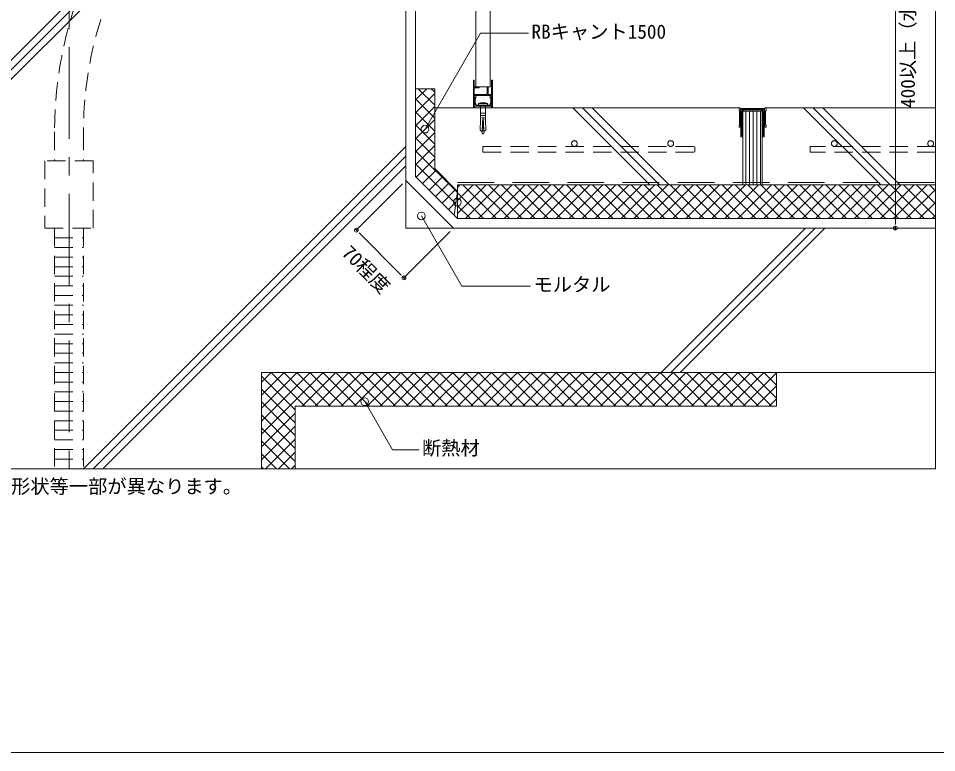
# Model space of a CAD drawing. Units: millimetres, scale not verified. Extents: x -1380 to 1380, y -955 to 955.
# Drawn here: x -53 to 901, y -955 to -192 of the extents above; entities that cross this region are included whole.
import ezdxf
from ezdxf.enums import TextEntityAlignment as Align

# ---------------------------------------------------------------- set-up
doc = ezdxf.new("R2010")
doc.units = ezdxf.units.MM
doc.header["$LTSCALE"] = 3
for name, pattern in [('USER1', [19.05, 12.7, -6.35]), ('USER2', [9.525, 6.35, -3.175]), ('USER4', [50.8, 31.75, -6.35, 6.35, -6.35])]:
    doc.linetypes.add(name, pattern=pattern)
for name, color, linetype, lineweight in [('0-0_0', 7, 'Continuous', 9), ('0-1_HATCH', 9, 'Continuous', 18), ('0-3_KUTAI', 3, 'Continuous', 18), ('0-4_BOUSUI', 1, 'Continuous', 18), ('0-5_MOJI', 7, 'Continuous', 18), ('0-6_sunpo', 7, 'Continuous', 18), ('0-7_KANAMONO_SCREW', 4, 'Continuous', 18), ('0-8_dannnetu', 6, 'Continuous', 18), ('0-9_KANAMONO', 4, 'Continuous', 18), ('0-A_KIJUN', 1, 'USER4', 18), ('0-B_TENSEN', 4, 'USER2', 18), ('0-C_BUHIN', 7, 'USER2', 9), ('0-D_WAKU', 7, 'Continuous', 18), ('0-E_bousui2', 7, 'USER1', 9)]:
    doc.layers.add(name, color=color, linetype=linetype, lineweight=lineweight)
doc.styles.add('ＭＳ ゴシック', font='')
doc.styles.get('ＭＳ ゴシック').set_extended_font_data('MS Gothic')

# ---------------------------------------------------------------- blocks, each defined once
blk = doc.blocks.new('_DOT')
at = {"layer": '0-0_0'}
for p, q in [((-0.5, 0), (-1, 0)), ((0.25, 0), (-0.25, 0))]:
    blk.add_line(p, q, dxfattribs=at)
blk.add_circle((0, 0), 0.25, dxfattribs=at)

msp = doc.modelspace()

# ---------------------------------------------------------------- linework, layer by layer
at = {"layer": '0-0_0', "lineweight": 18}
msp.add_lwpolyline([(-900.043, -660.029), (899.957, -660.029), (899.957, 539.971), (-900.043, 539.971)], close=True, dxfattribs=at)
at = {"layer": '0-1_HATCH'}
for p, q in [((-385.043, -560.029), (377.23, 202.244)), ((-375.043, -560.029), (386.321, 201.335)), ((-365.043, -560.029), (395.412, 200.426)), ((359.957, -276.673), (371.602, -265.029)), ((379.957, -282.234), (362.752, -265.029)), ((379.957, -268.764), (376.222, -265.029)), ((359.957, -290.144), (379.957, -270.144)), ((379.957, -295.704), (359.957, -275.704)), ((359.957, -303.614), (379.957, -283.614)), ((523.349, -285.029), (603.349, -365.029)), ((533.349, -285.029), (613.349, -365.029)), ((543.349, -285.029), (623.349, -365.029)), ((763.055, -285.029), (843.055, -365.029)), ((773.055, -285.029), (853.055, -365.029)), ((783.055, -285.029), (863.055, -365.029)), ((379.957, -309.175), (359.957, -289.175)), ((359.957, -317.084), (379.957, -297.084)), ((379.957, -322.645), (359.957, -302.645)), ((359.957, -330.555), (379.957, -310.555)), ((379.957, -336.116), (359.957, -316.116)), ((359.957, -344.025), (379.957, -324.025)), ((14.957, -660.029), (349.957, -325.029)), ((403.414, -373.043), (359.957, -329.586)), ((24.957, -660.029), (349.957, -335.029)), ((401.75, -384.849), (359.957, -343.056)), ((360.51, -356.942), (379.957, -337.495)), ((34.957, -660.029), (349.957, -345.029)), ((367.246, -363.677), (381.388, -349.535)), ((373.981, -370.413), (388.123, -356.27)), ((380.716, -377.148), (394.858, -363.006)), ((387.451, -383.883), (401.593, -369.741)), ((403.597, -367.737), (406.306, -365.029)), ((403.597, -381.208), (419.776, -365.029)), ((403.597, -394.678), (433.246, -365.029)), ((443.87, -400.029), (408.87, -365.029)), ((411.717, -400.029), (446.717, -365.029)), ((457.341, -400.029), (422.341, -365.029)), ((425.187, -400.029), (460.187, -365.029)), ((470.811, -400.029), (435.811, -365.029)), ((438.658, -400.029), (473.658, -365.029)), ((484.281, -400.029), (449.281, -365.029)), ((452.128, -400.029), (487.128, -365.029)), ((497.752, -400.029), (462.752, -365.029)), ((465.598, -400.029), (500.598, -365.029)), ((511.222, -400.029), (476.222, -365.029)), ((479.069, -400.029), (514.069, -365.029)), ((524.693, -400.029), (489.693, -365.029)), ((492.539, -400.029), (527.539, -365.029)), ((538.163, -400.029), (503.163, -365.029)), ((506.01, -400.029), (541.01, -365.029)), ((551.633, -400.029), (516.633, -365.029)), ((519.48, -400.029), (554.48, -365.029)), ((565.104, -400.029), (530.104, -365.029)), ((532.95, -400.029), (567.95, -365.029)), ((578.574, -400.029), (543.574, -365.029)), ((546.421, -400.029), (581.421, -365.029)), ((592.044, -400.029), (557.044, -365.029)), ((559.891, -400.029), (594.891, -365.029)), ((605.515, -400.029), (570.515, -365.029)), ((573.361, -400.029), (608.361, -365.029)), ((618.985, -400.029), (583.985, -365.029)), ((586.832, -400.029), (621.832, -365.029)), ((632.456, -400.029), (597.456, -365.029)), ((600.302, -400.029), (635.302, -365.029)), ((645.926, -400.029), (610.926, -365.029)), ((613.773, -400.029), (648.773, -365.029)), ((659.396, -400.029), (624.396, -365.029)), ((627.243, -400.029), (662.243, -365.029)), ((672.867, -400.029), (637.867, -365.029)), ((640.713, -400.029), (675.713, -365.029)), ((686.337, -400.029), (651.337, -365.029)), ((654.184, -400.029), (689.184, -365.029)), ((699.808, -400.029), (664.808, -365.029)), ((667.654, -400.029), (702.654, -365.029)), ((713.278, -400.029), (678.278, -365.029)), ((681.125, -400.029), (716.125, -365.029)), ((726.748, -400.029), (691.748, -365.029)), ((694.595, -400.029), (729.595, -365.029)), ((740.219, -400.029), (705.219, -365.029)), ((708.065, -400.029), (743.065, -365.029)), ((753.689, -400.029), (718.689, -365.029)), ((721.536, -400.029), (756.536, -365.029)), ((767.159, -400.029), (732.159, -365.029)), ((735.006, -400.029), (770.006, -365.029)), ((780.63, -400.029), (745.63, -365.029)), ((748.476, -400.029), (783.476, -365.029)), ((794.1, -400.029), (759.1, -365.029)), ((761.947, -400.029), (796.947, -365.029)), ((807.571, -400.029), (772.571, -365.029)), ((775.417, -400.029), (810.417, -365.029)), ((821.041, -400.029), (786.041, -365.029)), ((788.888, -400.029), (823.888, -365.029)), ((834.511, -400.029), (799.511, -365.029)), ((802.358, -400.029), (837.358, -365.029)), ((847.982, -400.029), (812.982, -365.029)), ((815.828, -400.029), (850.828, -365.029)), ((861.452, -400.029), (826.452, -365.029)), ((829.299, -400.029), (864.299, -365.029)), ((874.923, -400.029), (839.923, -365.029)), ((842.769, -400.029), (877.769, -365.029)), ((888.393, -400.029), (853.393, -365.029)), ((856.24, -400.029), (891.24, -365.029)), ((899.957, -398.122), (866.863, -365.029)), ((869.71, -400.029), (899.957, -369.781)), ((899.957, -384.652), (880.334, -365.029)), ((899.957, -371.182), (893.804, -365.029)), ((430.4, -400.029), (403.597, -373.226)), ((394.186, -390.618), (402.044, -382.76)), ((416.929, -400.029), (403.597, -386.696)), ((883.18, -400.029), (899.957, -383.252)), ((896.651, -400.029), (899.957, -396.722)), ((614.957, -560.029), (764.957, -410.029)), ((624.957, -560.029), (774.957, -410.029)), ((634.957, -560.029), (784.957, -410.029)), ((199.957, -570.011), (209.94, -560.029)), ((199.957, -583.482), (223.41, -560.029)), ((199.957, -596.952), (236.881, -560.029)), ((199.957, -610.422), (250.351, -560.029)), ((199.957, -623.893), (263.821, -560.029)), ((244.808, -595.029), (209.808, -560.029)), ((258.278, -595.029), (223.278, -560.029)), ((271.748, -595.029), (236.748, -560.029)), ((242.292, -595.029), (277.292, -560.029)), ((285.219, -595.029), (250.219, -560.029)), ((255.762, -595.029), (290.762, -560.029)), ((298.689, -595.029), (263.689, -560.029)), ((269.233, -595.029), (304.233, -560.029)), ((312.159, -595.029), (277.159, -560.029)), ((282.703, -595.029), (317.703, -560.029)), ((325.63, -595.029), (290.63, -560.029)), ((296.173, -595.029), (331.173, -560.029)), ((339.1, -595.029), (304.1, -560.029)), ((309.644, -595.029), (344.644, -560.029)), ((352.571, -595.029), (317.571, -560.029)), ((323.114, -595.029), (358.114, -560.029)), ((366.041, -595.029), (331.041, -560.029)), ((336.584, -595.029), (371.584, -560.029)), ((379.511, -595.029), (344.511, -560.029)), ((350.055, -595.029), (385.055, -560.029)), ((392.982, -595.029), (357.982, -560.029)), ((363.525, -595.029), (398.525, -560.029)), ((406.452, -595.029), (371.452, -560.029)), ((376.996, -595.029), (411.996, -560.029)), ((419.923, -595.029), (384.923, -560.029)), ((390.466, -595.029), (425.466, -560.029)), ((433.393, -595.029), (398.393, -560.029)), ((403.936, -595.029), (438.936, -560.029)), ((446.863, -595.029), (411.863, -560.029)), ((417.407, -595.029), (452.407, -560.029)), ((460.334, -595.029), (425.334, -560.029)), ((430.877, -595.029), (465.877, -560.029)), ((473.804, -595.029), (438.804, -560.029)), ((444.348, -595.029), (479.348, -560.029)), ((487.274, -595.029), (452.274, -560.029)), ((457.818, -595.029), (492.818, -560.029)), ((500.745, -595.029), (465.745, -560.029)), ((471.288, -595.029), (506.288, -560.029)), ((514.215, -595.029), (479.215, -560.029)), ((484.759, -595.029), (519.759, -560.029)), ((527.686, -595.029), (492.686, -560.029)), ((498.229, -595.029), (533.229, -560.029)), ((541.156, -595.029), (506.156, -560.029)), ((511.699, -595.029), (546.699, -560.029)), ((554.626, -595.029), (519.626, -560.029)), ((525.17, -595.029), (560.17, -560.029)), ((568.097, -595.029), (533.097, -560.029)), ((538.64, -595.029), (573.64, -560.029)), ((581.567, -595.029), (546.567, -560.029)), ((552.111, -595.029), (587.111, -560.029)), ((595.038, -595.029), (560.038, -560.029)), ((565.581, -595.029), (600.581, -560.029)), ((608.508, -595.029), (573.508, -560.029)), ((579.051, -595.029), (614.051, -560.029)), ((621.978, -595.029), (586.978, -560.029)), ((592.522, -595.029), (627.522, -560.029)), ((635.449, -595.029), (600.449, -560.029)), ((605.992, -595.029), (640.992, -560.029)), ((648.919, -595.029), (613.919, -560.029)), ((619.463, -595.029), (654.463, -560.029)), ((662.389, -595.029), (627.389, -560.029)), ((632.933, -595.029), (667.933, -560.029)), ((675.86, -595.029), (640.86, -560.029)), ((646.403, -595.029), (681.403, -560.029)), ((689.33, -595.029), (654.33, -560.029)), ((659.874, -595.029), (694.874, -560.029)), ((702.801, -595.029), (667.801, -560.029)), ((673.344, -595.029), (708.344, -560.029)), ((716.271, -595.029), (681.271, -560.029)), ((686.814, -595.029), (721.814, -560.029)), ((729.741, -595.029), (694.741, -560.029)), ((700.285, -595.029), (734.957, -560.356)), ((734.957, -586.774), (708.212, -560.029)), ((734.957, -573.304), (721.682, -560.029)), ((234.957, -598.649), (199.957, -563.649)), ((234.957, -612.119), (199.957, -577.119)), ((713.755, -595.029), (734.957, -573.827)), ((234.957, -625.589), (199.957, -590.589)), ((727.226, -595.029), (734.957, -587.297)), ((199.957, -637.363), (234.957, -602.363)), ((234.957, -639.06), (199.957, -604.06)), ((199.957, -650.834), (234.957, -615.834)), ((234.957, -652.53), (199.957, -617.53)), ((204.233, -660.029), (234.957, -629.304)), ((228.985, -660.029), (199.957, -631.001)), ((215.515, -660.029), (199.957, -644.471)), ((217.703, -660.029), (234.957, -642.774)), ((202.044, -660.029), (199.957, -657.941)), ((231.173, -660.029), (234.957, -656.245))]:
    msp.add_line(p, q, dxfattribs=at)
at = {"layer": '0-3_KUTAI'}
for p, q in [((695.957, -285.029), (379.957, -285.029)), ((899.957, -285.029), (723.957, -285.029)), ((703.171, -365.029), (703.171, -288.529)), ((706.921, -365.029), (706.921, -288.529)), ((710.671, -365.029), (710.671, -288.529)), ((714.421, -365.029), (714.421, -288.529)), ((718.171, -365.029), (718.171, -288.529)), ((399.455, -410.029), (349.957, -360.531))]:
    msp.add_line(p, q, dxfattribs=at)
for points in [[(899.957, -410.029), (349.957, -410.029), (349.957, -10.029)], [(699.957, -365.029), (699.957, -288.529), (719.957, -288.529), (719.957, -365.029)], [(899.957, -560.029), (199.957, -560.029), (199.957, -660.029)]]:
    msp.add_lwpolyline(points, dxfattribs=at)
for points in [[(722.457, -285.529), (722.957, -285.029), (723.957, -285.029), (723.957, -288.029), (723.457, -288.029), (723.457, -303.029), (723.957, -303.029), (723.957, -305.029), (722.457, -305.029), (722.457, -286.529), (697.457, -286.529), (697.457, -305.029), (695.957, -305.029), (695.957, -303.029), (696.457, -303.029), (696.457, -288.029), (695.957, -288.029), (695.957, -285.029), (696.957, -285.029), (697.457, -285.529), (709.957, -285.529)], [(720.957, -287.029), (720.957, -288.029), (718.957, -288.029), (718.957, -288.529), (720.957, -288.529), (720.957, -300.029), (720.457, -300.029), (720.957, -301.029), (720.957, -314.029), (720.457, -314.029), (720.957, -315.029), (721.957, -315.029), (721.957, -288.529), (722.457, -288.529), (722.457, -286.529), (697.457, -286.529), (697.457, -288.529), (697.957, -288.529), (697.957, -315.029), (698.957, -315.029), (699.457, -314.029), (698.957, -314.029), (698.957, -301.029), (699.457, -300.029), (698.957, -300.029), (698.957, -288.529), (700.957, -288.529), (700.957, -288.029), (698.957, -288.029), (698.957, -287.029)]]:
    msp.add_lwpolyline(points, close=True, dxfattribs=at)
at = {"layer": '0-4_BOUSUI'}
msp.add_lwpolyline([(899.957, -400.029), (403.597, -400.029), (359.957, -356.389), (359.957, -50.029)], dxfattribs=at)
at = {"layer": '0-5_MOJI'}
for points in [[(477.341, -207.474), (427.341, -207.474), (369.855, -307.042)], [(365.984, -397.221), (408.144, -470.245), (479.436, -470.245)], [(307.119, -590.256), (335.935, -640.167), (363.58, -640.167)]]:
    msp.add_lwpolyline(points, dxfattribs=at)
for centre in [(369.855, -307.042), (403.383, -382.935), (403.383, -382.935), (365.984, -397.221), (365.984, -397.221), (307.119, -590.256), (307.119, -590.256)]:
    msp.add_circle(centre, 4, dxfattribs=at)
at = {"layer": '0-6_sunpo'}
for p, q in [((858.343, -18.029), (858.343, -402.029)), ((346.422, -364.067), (298.399, -412.089)), ((674.627, -410.029), (858.343, -410.029)), ((304.056, -417.746), (342.24, -455.93)), ((395.919, -413.564), (347.897, -461.586))]:
    msp.add_line(p, q, dxfattribs=at)
at = {"layer": '0-7_KANAMONO_SCREW'}
for p, q in [((425.374, -280.362), (434.541, -280.362)), ((425.374, -282.029), (425.374, -280.362)), ((425.374, -282.029), (426.624, -282.029)), ((426.416, -279.945), (427.457, -279.737)), ((433.499, -279.945), (426.416, -279.945)), ((426.416, -279.945), (426.416, -280.362)), ((426.624, -282.029), (433.291, -282.029)), ((432.457, -279.737), (427.457, -279.737)), ((427.457, -282.862), (427.457, -294.685)), ((432.457, -279.737), (433.499, -279.945)), ((432.457, -282.862), (432.457, -294.685)), ((433.291, -282.029), (434.541, -282.029)), ((433.499, -280.362), (433.499, -279.945)), ((434.541, -280.362), (434.541, -282.029)), ((427.448, -294.893), (427.338, -297.39)), ((427.656, -294.902), (427.448, -294.893)), ((427.457, -290.518), (432.457, -290.518)), ((427.457, -293.018), (432.457, -293.018)), ((427.665, -294.694), (427.457, -294.685)), ((427.665, -294.694), (427.537, -297.608)), ((429.749, -294.685), (429.124, -308.851)), ((429.716, -295.422), (430.193, -295.303)), ((429.749, -294.685), (430.166, -294.685)), ((430.166, -294.685), (430.791, -308.851)), ((432.249, -294.694), (432.457, -294.685)), ((432.249, -294.694), (432.378, -297.608)), ((432.258, -294.902), (432.466, -294.893)), ((432.466, -294.893), (432.577, -297.39)), ((427.329, -297.598), (426.883, -307.703)), ((427.537, -297.608), (427.329, -297.598)), ((427.546, -297.399), (427.338, -297.39)), ((429.27, -305.534), (430.629, -305.194)), ((429.326, -304.27), (430.575, -303.958)), ((429.382, -303.006), (430.52, -302.721)), ((429.438, -301.742), (430.466, -301.485)), ((429.493, -300.478), (430.411, -300.248)), ((429.549, -299.214), (430.356, -299.012)), ((429.605, -297.95), (430.302, -297.776)), ((429.661, -296.686), (430.247, -296.539)), ((432.368, -297.399), (432.577, -297.39)), ((432.378, -297.608), (432.586, -297.598)), ((432.586, -297.598), (433.032, -307.703)), ((428.363, -308.851), (429.572, -311.771)), ((428.61, -309.449), (431, -308.851)), ((429.159, -308.062), (430.738, -307.667)), ((429.215, -306.798), (430.684, -306.43)), ((431.552, -308.851), (430.342, -311.771)), ((430.791, -308.851), (432.457, -308.851)), ((432.457, -308.851), (433.032, -307.703))]:
    msp.add_line(p, q, dxfattribs=at)
msp.add_lwpolyline([(429.124, -308.851), (427.457, -308.851), (426.883, -307.703)], dxfattribs=at)
for centre, radius, start, end in [((426.624, -282.862), 0.833, 0, 90), ((433.291, -282.862), 0.833, 90, 180), ((429.957, -311.612), 0.417, 202.5, 337.5)]:
    msp.add_arc(centre, radius, start, end, dxfattribs=at)
at = {"layer": '0-8_dannnetu'}
for p, q in [((379.957, -265.029), (359.957, -265.029)), ((403.597, -371.744), (400.103, -396.535)), ((403.597, -400.029), (403.597, -365.029)), ((899.957, -365.029), (403.597, -365.029))]:
    msp.add_line(p, q, dxfattribs=at)
for points in [[(403.597, -371.744), (379.957, -348.105), (379.957, -265.029)], [(734.957, -560.029), (734.957, -595.029), (234.957, -595.029), (234.957, -660.029)]]:
    msp.add_lwpolyline(points, dxfattribs=at)
at = {"layer": '0-9_KANAMONO'}
for p, q in [((419.957, -256.529), (419.957, -281.729)), ((439.457, -256.029), (439.457, -256.029)), ((439.957, -281.729), (439.957, -256.529)), ((425.957, -263.729), (425.957, -263.329)), ((419.957, -282.029), (419.957, -284.729)), ((420.957, -282.029), (419.957, -282.029)), ((420.257, -282.029), (420.957, -282.029)), ((420.257, -285.029), (420.957, -285.029)), ((420.957, -276.612), (420.957, -280.58)), ((421.957, -280.043), (421.957, -276.612)), ((437.081, -282.029), (422.833, -282.029)), ((437.957, -276.612), (437.957, -280.043)), ((438.957, -280.58), (438.957, -276.612)), ((439.657, -282.029), (438.957, -282.029)), ((438.957, -282.029), (439.657, -282.029)), ((438.957, -285.029), (439.657, -285.029)), ((439.957, -284.729), (439.957, -282.329))]:
    msp.add_line(p, q, dxfattribs=at)
for points in [[(425.657, -263.029), (420.957, -263.029), (420.957, -256.529)], [(438.957, -256.529), (438.957, -271.029), (435.457, -271.029), (435.457, -263.529)], [(434.457, -263.529), (434.457, -271.029), (420.957, -271.029), (420.957, -264.029), (425.657, -264.029)], [(420.957, -280.829), (420.957, -272.029), (438.957, -272.029), (438.957, -280.829)], [(421.257, -284.729), (421.257, -283.029), (429.499, -283.029)], [(430.415, -283.029), (438.657, -283.029), (438.657, -284.729)]]:
    msp.add_lwpolyline(points, dxfattribs=at)
for centre, radius, start, end in [((420.457, -256.529), 0.5, 90, 180), ((420.457, -256.529), 0.5, 0, 90), ((439.457, -256.529), 0.5, 90, 180), ((439.457, -256.529), 0.5, 0, 90), ((425.657, -263.329), 0.3, 0, 90), ((425.657, -263.729), 0.3, 270, 0), ((434.957, -263.529), 0.5, 90, 180), ((434.957, -263.529), 0.5, 0, 90), ((425.957, -276.612), 5, 144.96975, 180), ((422.272, -274.029), 0.5, 48.59038, 144.96975), ((425.957, -276.612), 4, 144.96975, 180), ((422.272, -274.029), 0.5, 324.96975, 48.59038), ((437.642, -274.029), 0.5, 131.40962, 215.03025), ((434.031, -276.588), 3.926, 359.6581, 35.37215), ((437.642, -274.029), 0.5, 35.03025, 131.40962), ((434.015, -276.593), 4.942, 359.78768, 35.24257), ((420.257, -281.729), 0.3, 180, 270), ((420.257, -284.729), 0.3, 180, 270), ((421.268, -280.572), 0.311, 181.39551, 249.13327), ((420.957, -281.429), 0.6, 270, 90), ((420.957, -281.429), 0.6, 270, 70.52878), ((420.957, -284.729), 0.3, 270, 360), ((422.304, -280.023), 0.347, 183.3162, 223.51025), ((420.957, -281.429), 1.6, 350.91528, 46.82645), ((422.83, -281.731), 0.297, 170.25113, 270.66415), ((429.957, -283.229), 0.5, 23.57818, 156.42182), ((437.089, -281.735), 0.293, 268.46195, 10.62277), ((438.957, -281.429), 1.6, 133.17355, 189.08472), ((437.641, -280.036), 0.316, 314.44297, 358.73059), ((438.957, -281.429), 0.6, 90, 270), ((438.957, -281.429), 0.6, 109.47122, 270), ((438.957, -284.729), 0.3, 180, 270), ((438.67, -280.589), 0.287, 287.69217, 1.77906), ((439.657, -281.729), 0.3, 270, 360), ((439.657, -282.329), 0.3, 0, 90), ((439.657, -284.729), 0.3, 270, 360)]:
    msp.add_arc(centre, radius, start, end, dxfattribs=at)
at = {"layer": '0-A_KIJUN'}
msp.add_line((-0.043, 539.971), (-0.043, -660.029), dxfattribs=at)
at = {"layer": '0-B_TENSEN'}
for p, q in [((429.957, -331.029), (429.957, -325.029)), ((429.957, -331.029), (649.957, -331.029)), ((899.957, -331.029), (769.957, -331.029))]:
    msp.add_line(p, q, dxfattribs=at)
for points in [[(429.957, -325.029), (649.957, -325.029), (649.957, -331.029)], [(899.957, -325.029), (769.957, -325.029), (769.957, -331.029)]]:
    msp.add_lwpolyline(points, dxfattribs=at)
for centre in [(524.957, -322.029), (624.957, -322.029), (794.957, -322.029), (894.957, -322.029)]:
    msp.add_circle(centre, 3, dxfattribs=at)
at = {"layer": '0-C_BUHIN'}
for p, q in [((-15.043, -310.029), (-15.043, -340.029)), ((14.957, -310.029), (14.957, -340.029)), ((-15.043, -410.029), (-15.043, -660.029)), ((14.957, -410.029), (14.957, -660.029)), ((-15.043, -420.029), (14.957, -420.029)), ((-15.043, -430.029), (14.957, -430.029)), ((-15.043, -440.029), (14.957, -440.029)), ((-15.043, -450.029), (14.957, -450.029)), ((-15.043, -460.029), (14.957, -460.029)), ((-15.043, -470.029), (14.957, -470.029)), ((-15.043, -480.029), (14.957, -480.029)), ((-15.043, -490.029), (14.957, -490.029)), ((-15.043, -500.029), (14.957, -500.029)), ((-15.043, -510.029), (14.957, -510.029)), ((-15.043, -520.029), (14.957, -520.029)), ((-15.043, -530.029), (14.957, -530.029)), ((-15.043, -540.029), (14.957, -540.029)), ((-15.043, -550.029), (14.957, -550.029)), ((-15.043, -560.029), (14.957, -560.029)), ((-15.043, -570.029), (14.957, -570.029)), ((-15.043, -580.029), (14.957, -580.029)), ((-15.043, -590.029), (14.957, -590.029)), ((-15.043, -600.029), (14.957, -600.029)), ((-15.043, -610.029), (14.957, -610.029)), ((-15.043, -620.029), (14.957, -620.029)), ((-15.043, -630.029), (14.957, -630.029)), ((-15.043, -640.029), (14.957, -640.029)), ((-15.043, -650.029), (14.957, -650.029))]:
    msp.add_line(p, q, dxfattribs=at)
at = {"layer": '0-C_BUHIN', "linetype": 'Continuous'}
msp.add_lwpolyline([(437.457, 9.171), (437.457, -263.029), (422.457, -263.029), (422.457, 9.171)], close=True, dxfattribs=at)
at = {"layer": '0-C_BUHIN'}
msp.add_lwpolyline([(-25.043, -410.029), (24.957, -410.029), (24.957, -340.029), (-25.043, -340.029)], close=True, dxfattribs=at)
for radius in [415, 385]:
    msp.add_arc((399.957, -310.029), radius, 90, 180, dxfattribs=at)
at = {"layer": '0-D_WAKU'}
msp.add_lwpolyline([(-1380.043, -955.029), (1379.957, -955.029), (1379.957, 954.971), (-1380.043, 954.971)], close=True, dxfattribs=at)
at = {"layer": '0-E_bousui2'}
msp.add_line((403.597, -362.529), (899.957, -362.529), dxfattribs=at)

# ---------------------------------------------------------------- block references
at = {"layer": '0-6_sunpo', "xscale": 8, "yscale": 8}
for p, rotation in [((298.399, -412.089), 135), ((858.343, -410.029), 270), ((347.897, -461.586), 315)]:
    msp.add_blockref('_DOT', p, dxfattribs=dict(at, rotation=rotation))

# ---------------------------------------------------------------- texts
at = {"layer": '0-5_MOJI', "style": 'ＭＳ ゴシック'}
for s, p in [('RBキャント1500', (480.341, -217.474)), ('モルタル', (482.436, -480.245)), ('断熱材', (366.58, -650.167)), ('※こちらの図は熱工法とストライプ工法の場合の形状です。その他の工法については出入隅の形状等一部が異なります。', (-900.043, -690.029))]:
    msp.add_text(s, height=14.66, dxfattribs=at).set_placement(p, align=Align.BOTTOM_LEFT)
at = {"layer": '0-6_sunpo', "style": 'ＭＳ ゴシック'}
for s, rotation, p in [('400以上（水上）', 90, (882.977, -285.029)), ('70程度', 315, (279.158, -439.788))]:
    msp.add_text(s, height=14.66, rotation=rotation, dxfattribs=at).set_placement(p, align=Align.BOTTOM_LEFT)

doc.saveas('drawing.dxf')
